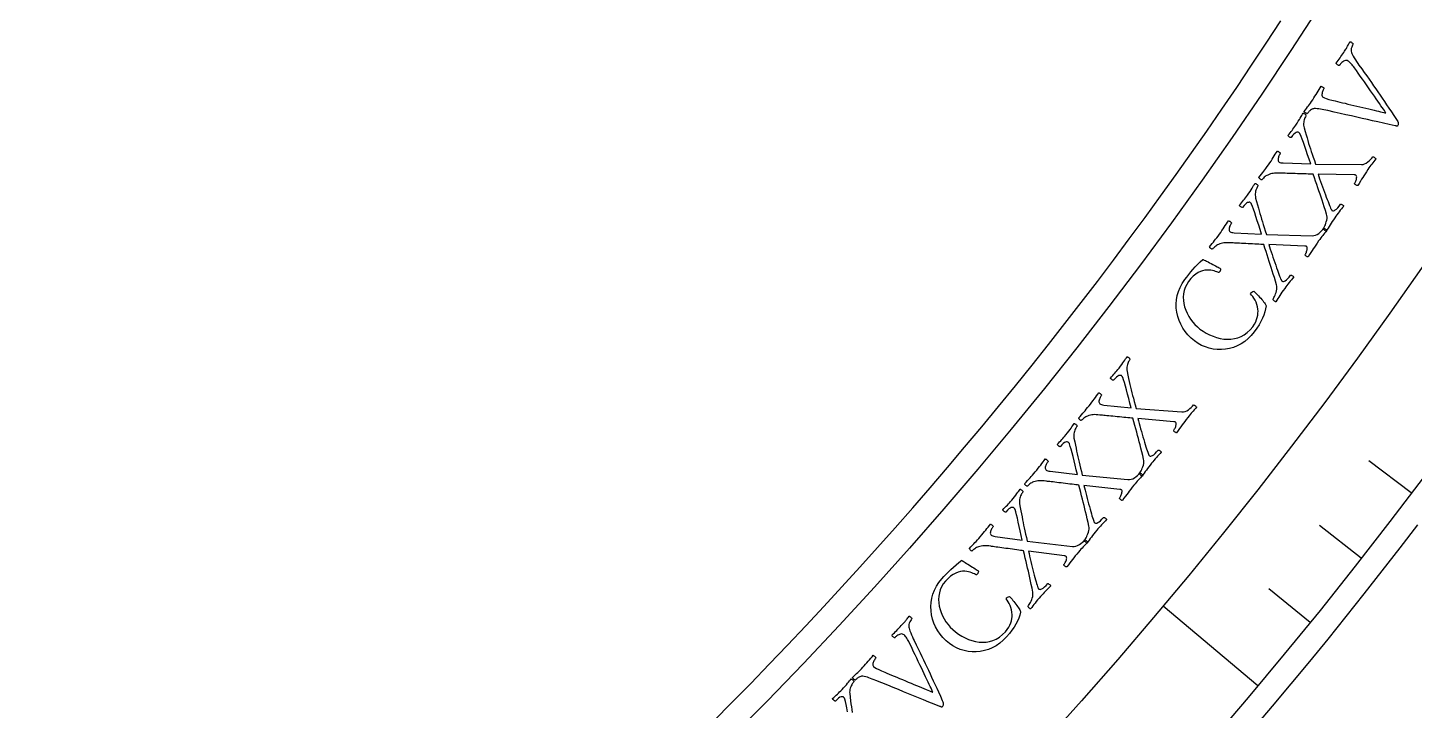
# Model space of a CAD drawing. Header units: millimetres. Extents: x -76 to 76, y -76 to 98.
# Drawn here: x 38.16 to 60.43, y -49 to -38.03 of the extents above; entities that cross this region are included whole.
import ezdxf

# ---------------------------------------------------------------- set-up
doc = ezdxf.new("R2010")
doc.units = ezdxf.units.MM
for name, color, linetype in [('CUT_INNER', 6, 'Continuous'), ('CUT_OUTER', 1, 'Continuous'), ('ENGRAVE', 7, 'Continuous'), ('ENGRAVE_FINE', 8, 'Continuous'), ('TEXT', 5, 'Continuous')]:
    doc.layers.add(name, color=color, linetype=linetype)

msp = doc.modelspace()

# ---------------------------------------------------------------- linework, layer by layer
at = {"layer": 'CUT_INNER'}
msp.add_lwpolyline([(49.1722, -49.1722), (49.473, -48.8696), (49.7719, -48.5651), (50.069, -48.2588), (50.3641, -47.9506), (50.6574, -47.6407), (50.9488, -47.329), (51.2382, -47.0155), (51.5257, -46.7002), (51.8113, -46.3832), (52.0949, -46.0644), (52.3766, -45.7439), (52.6563, -45.4216), (52.934, -45.0977), (53.2097, -44.772), (53.4834, -44.4447), (53.7551, -44.1157), (54.0248, -43.785), (54.2925, -43.4527), (54.5581, -43.1188), (54.8216, -42.7832), (55.0831, -42.446), (55.3425, -42.1072), (55.5998, -41.7669), (55.8551, -41.4249), (56.1082, -41.0814), (56.3592, -40.7364), (56.6081, -40.3898), (56.8548, -40.0417), (57.0995, -39.6921), (57.3419, -39.341), (57.5823, -38.9884), (57.8204, -38.6344), (58.0564, -38.2788), (58.2901, -37.9219)], dxfattribs=at)
at = {"layer": 'CUT_OUTER'}
msp.add_lwpolyline([(60.4836, -46.0188), (60.2001, -46.3891), (59.9143, -46.7576), (59.6263, -47.1243), (59.336, -47.4893), (59.0435, -47.8525), (58.7488, -48.2139), (58.4519, -48.5735), (58.1527, -48.9312), (57.8514, -49.2871)], dxfattribs=at)
at = {"layer": 'ENGRAVE'}
msp.add_lwpolyline([(57.9225, -48.6027), (56.3983, -47.3238)], dxfattribs=at)
for radius in [75.6124, 73.6227, 69.9276]:
    msp.add_circle((0, 0), radius, dxfattribs=at)
at = {"layer": 'ENGRAVE_FINE'}
for points in [[(60.3867, -45.5047), (59.7057, -44.9915)], [(59.5834, -46.5516), (58.9114, -46.0267)], [(58.7619, -47.5844), (58.0992, -47.0478)]]:
    msp.add_lwpolyline(points, dxfattribs=at)
at = {"layer": 'TEXT'}
for points in [[(58.8028, -39.1867), (58.8211, -39.1589), (58.8388, -39.1313), (58.8558, -39.1039), (58.8721, -39.0767), (58.8882, -39.0498), (58.9042, -39.0231), (58.9201, -38.9968), (58.936, -38.9707), (58.9414, -38.9721), (58.948, -38.9752), (58.956, -38.9799), (58.9653, -38.9862), (58.9738, -38.9929), (58.9797, -38.9986), (58.9829, -39.0033), (58.9834, -39.007), (58.9806, -39.0118), (58.9768, -39.0193), (58.9721, -39.0295), (58.9664, -39.0423), (58.9607, -39.0566), (58.9562, -39.0711), (58.9528, -39.0859), (58.9504, -39.101), (58.9504, -39.1153), (58.954, -39.1279), (58.961, -39.1387), (58.9717, -39.1478), (58.9909, -39.1578), (59.0203, -39.1687), (59.0598, -39.1808), (59.1095, -39.1938), (59.1356, -39.2002), (59.1658, -39.2075), (59.2, -39.2157), (59.2381, -39.2248), (59.2794, -39.2346), (59.3226, -39.2449), (59.3679, -39.2558), (59.4152, -39.2672), (59.4636, -39.2789), (59.512, -39.2903), (59.5606, -39.3017), (59.6092, -39.3129), (59.6569, -39.3239), (59.7025, -39.3345), (59.7463, -39.3447), (59.788, -39.3545), (59.8268, -39.3637), (59.862, -39.372), (59.8934, -39.3795), (59.9211, -39.3861), (59.944, -39.3915), (59.9611, -39.3955), (59.9722, -39.3979), (59.9775, -39.399), (59.9733, -39.3922), (59.9654, -39.3802), (59.9538, -39.3628), (59.9385, -39.3402), (59.9202, -39.3133), (59.8994, -39.2831), (59.8762, -39.2496), (59.8506, -39.2127), (59.823, -39.1732), (59.7941, -39.1316), (59.7637, -39.0881), (59.732, -39.0426), (59.6994, -38.9959), (59.6665, -38.949), (59.6334, -38.9017), (59.5999, -38.8541), (59.5668, -38.8071), (59.5347, -38.7616), (59.5035, -38.7175), (59.4732, -38.6748), (59.4617, -38.6588), (59.4495, -38.643), (59.4365, -38.6274), (59.4228, -38.6119), (59.4091, -38.5975), (59.3959, -38.585), (59.3834, -38.5745), (59.3715, -38.566), (59.3572, -38.5588), (59.3427, -38.5558), (59.3281, -38.5568), (59.3133, -38.562), (59.2988, -38.5698), (59.2852, -38.5788), (59.2724, -38.589), (59.2605, -38.6003), (59.2499, -38.6113), (59.2414, -38.6207), (59.235, -38.6285), (59.2305, -38.6346), (59.2257, -38.6358), (59.2193, -38.6348), (59.2114, -38.6315), (59.2019, -38.6259), (59.1928, -38.6194), (59.1859, -38.613), (59.1813, -38.6069), (59.1789, -38.6009), (59.1951, -38.5782), (59.2109, -38.5561), (59.2265, -38.5348), (59.2417, -38.5142), (59.2568, -38.4935), (59.272, -38.472), (59.2872, -38.4496), (59.3026, -38.4262), (59.3149, -38.407), (59.3259, -38.3898), (59.3353, -38.3746), (59.3433, -38.3614), (59.3504, -38.3493), (59.3574, -38.3371), (59.3641, -38.3251), (59.3707, -38.313), (59.3776, -38.3003), (59.3854, -38.2863), (59.394, -38.271), (59.4035, -38.2543), (59.4089, -38.2558), (59.4156, -38.259), (59.4238, -38.2641), (59.4332, -38.271), (59.442, -38.278), (59.4479, -38.2835), (59.451, -38.2876), (59.4513, -38.2901), (59.4473, -38.2974), (59.4423, -38.3089), (59.4362, -38.3246), (59.4289, -38.3443), (59.4229, -38.366), (59.4203, -38.3871), (59.4211, -38.4079), (59.4253, -38.4282), (59.431, -38.444), (59.4405, -38.464), (59.4538, -38.4881), (59.4708, -38.5165), (59.4897, -38.5463), (59.5085, -38.575), (59.5273, -38.6026), (59.5459, -38.6291), (59.5893, -38.6905), (59.6308, -38.7492), (59.6704, -38.8055), (59.7083, -38.8592), (59.7448, -38.9112), (59.7805, -38.9624), (59.8155, -39.0129), (59.8497, -39.0625), (59.8839, -39.1123), (59.9187, -39.163), (59.9541, -39.2147), (59.9902, -39.2673), (60.0274, -39.3219), (60.0665, -39.3796), (60.1073, -39.4405), (60.1498, -39.5045), (60.1605, -39.522), (60.1684, -39.5381), (60.1734, -39.5528), (60.1755, -39.5661), (60.1753, -39.5782), (60.1735, -39.5894), (60.17, -39.5997), (60.165, -39.609), (60.1626, -39.6111), (60.1589, -39.6121), (60.1539, -39.6118), (60.1476, -39.6104), (60.141, -39.6086), (60.1352, -39.6074), (60.1302, -39.6066), (60.126, -39.6064), (60.031, -39.5853), (59.9393, -39.5648), (59.8508, -39.5448), (59.7655, -39.5255), (59.6815, -39.5064), (59.5969, -39.4871), (59.5116, -39.4676), (59.4256, -39.4479), (59.3369, -39.4277), (59.2437, -39.4067), (59.1459, -39.3849), (59.0434, -39.3623), (59.0121, -39.3552), (58.9821, -39.3489), (58.9535, -39.3433), (58.9264, -39.3386), (58.9002, -39.3347), (58.8745, -39.332), (58.8494, -39.3305), (58.8247, -39.33), (58.8145, -39.3308), (58.8037, -39.3337), (58.7925, -39.3388), (58.7807, -39.3461), (58.7691, -39.3546), (58.7582, -39.3635), (58.748, -39.3727), (58.7386, -39.3822), (58.7302, -39.3914), (58.7232, -39.3994), (58.7176, -39.4063), (58.7134, -39.4121), (58.7114, -39.4119), (58.7066, -39.4094), (58.6989, -39.4048), (58.6885, -39.3979), (58.678, -39.3907), (58.6704, -39.3851), (58.6658, -39.3812), (58.664, -39.3789), (58.684, -39.3512), (58.7024, -39.3261), (58.7192, -39.3035), (58.7344, -39.2835), (58.7495, -39.2634), (58.7659, -39.2406), (58.7837, -39.215), (58.8028, -39.1867)], [(58.0923, -40.2325), (58.1132, -40.202), (58.1328, -40.1726), (58.1512, -40.1442), (58.1683, -40.1169), (58.1849, -40.0902), (58.2013, -40.0639), (58.2177, -40.0378), (58.2341, -40.012), (58.2395, -40.0135), (58.2464, -40.0166), (58.2547, -40.0214), (58.2645, -40.0278), (58.2734, -40.0345), (58.2791, -40.0403), (58.2815, -40.0452), (58.2808, -40.0491), (58.2764, -40.0561), (58.2715, -40.065), (58.2661, -40.0758), (58.2602, -40.0885), (58.2546, -40.1022), (58.2503, -40.116), (58.247, -40.1301), (58.245, -40.1443), (58.2451, -40.1577), (58.2485, -40.1696), (58.255, -40.1799), (58.2648, -40.1885), (58.2761, -40.1944), (58.2907, -40.1987), (58.3086, -40.2015), (58.3299, -40.2028), (58.7696, -40.2158), (58.7445, -40.143), (58.7203, -40.0722), (58.697, -40.0034), (58.6746, -39.9365), (58.6535, -39.8747), (58.6341, -39.8211), (58.6165, -39.7758), (58.6007, -39.7388), (58.5979, -39.7335), (58.5947, -39.7287), (58.5912, -39.7245), (58.5873, -39.7208), (58.5836, -39.7177), (58.5807, -39.7154), (58.5786, -39.7137), (58.5773, -39.7127), (58.57, -39.7097), (58.5606, -39.709), (58.5489, -39.7106), (58.535, -39.7145), (58.5189, -39.7234), (58.5005, -39.7399), (58.4797, -39.764), (58.4567, -39.7958), (58.4531, -39.7967), (58.4475, -39.7955), (58.44, -39.7923), (58.4306, -39.7869), (58.4211, -39.7806), (58.4134, -39.7748), (58.4075, -39.7695), (58.4034, -39.7645), (58.4217, -39.7413), (58.4389, -39.7193), (58.4551, -39.6987), (58.4702, -39.6794), (58.4849, -39.6602), (58.5, -39.6398), (58.5154, -39.6181), (58.5311, -39.5953), (58.5523, -39.5634), (58.5713, -39.5339), (58.5881, -39.5066), (58.6026, -39.4817), (58.6155, -39.4589), (58.6274, -39.4383), (58.6381, -39.4197), (58.6477, -39.4033), (58.6529, -39.4045), (58.6593, -39.407), (58.6667, -39.4107), (58.6753, -39.4156), (58.6835, -39.4213), (58.6897, -39.4274), (58.6941, -39.4341), (58.6965, -39.4412), (58.6936, -39.4461), (58.6895, -39.4539), (58.6844, -39.4646), (58.6781, -39.4781), (58.6716, -39.4938), (58.6661, -39.5111), (58.6614, -39.53), (58.6576, -39.5503), (58.6554, -39.5717), (58.6556, -39.5937), (58.6582, -39.6161), (58.6632, -39.639), (58.6804, -39.696), (58.6963, -39.7493), (58.711, -39.7987), (58.7244, -39.8443), (58.7374, -39.8878), (58.7507, -39.9312), (58.7646, -39.9745), (58.7788, -40.0176), (58.794, -40.0626), (58.8106, -40.1115), (58.8288, -40.1643), (58.8484, -40.2211), (59.5839, -40.2277), (59.6106, -40.2252), (59.6368, -40.2177), (59.6627, -40.205), (59.6881, -40.1872), (59.712, -40.1668), (59.7331, -40.1461), (59.7515, -40.1251), (59.7671, -40.104), (59.7729, -40.1046), (59.7798, -40.107), (59.7877, -40.1113), (59.7966, -40.1173), (59.805, -40.1236), (59.8113, -40.1288), (59.8155, -40.1327), (59.8177, -40.1354), (59.7993, -40.1591), (59.7822, -40.181), (59.7664, -40.2013), (59.7519, -40.2199), (59.7376, -40.2387), (59.7222, -40.2598), (59.7058, -40.283), (59.6884, -40.3085), (59.6648, -40.3438), (59.6431, -40.3769), (59.6233, -40.4079), (59.6054, -40.4368), (59.5876, -40.4659), (59.5684, -40.4973), (59.5478, -40.5312), (59.5256, -40.5674), (59.5191, -40.5675), (59.5114, -40.5655), (59.5026, -40.5614), (59.4927, -40.5553), (59.4837, -40.5486), (59.4781, -40.5428), (59.4756, -40.5379), (59.4764, -40.5339), (59.4802, -40.5275), (59.4846, -40.5191), (59.4893, -40.5085), (59.4946, -40.4959), (59.4995, -40.4821), (59.5035, -40.4681), (59.5065, -40.4539), (59.5085, -40.4395), (59.5088, -40.4262), (59.5068, -40.4151), (59.5024, -40.4063), (59.4956, -40.3998), (59.4936, -40.3986), (59.491, -40.3976), (59.4879, -40.3967), (59.4842, -40.3959), (59.4803, -40.3953), (59.4767, -40.395), (59.4734, -40.3951), (59.4703, -40.3955), (58.8879, -40.3815), (58.9006, -40.4191), (58.9142, -40.4583), (58.9286, -40.4994), (58.9439, -40.5422), (58.9596, -40.5856), (58.9752, -40.6285), (58.9906, -40.6708), (59.0059, -40.7126), (59.0208, -40.7528), (59.035, -40.7902), (59.0484, -40.8249), (59.0612, -40.8569), (59.0727, -40.8851), (59.0824, -40.9085), (59.0902, -40.9271), (59.0962, -40.9408), (59.0975, -40.9432), (59.0991, -40.946), (59.1009, -40.9494), (59.103, -40.9533), (59.1056, -40.9574), (59.1086, -40.9611), (59.1122, -40.9646), (59.1163, -40.9677), (59.1253, -40.9712), (59.1366, -40.9707), (59.1501, -40.9663), (59.1658, -40.9579), (59.1837, -40.9443), (59.2036, -40.9243), (59.2255, -40.8979), (59.2494, -40.865), (59.2553, -40.8656), (59.2623, -40.8678), (59.2705, -40.8716), (59.2798, -40.877), (59.2886, -40.8828), (59.295, -40.8878), (59.2991, -40.8919), (59.3008, -40.8953), (59.2826, -40.918), (59.2644, -40.941), (59.2462, -40.9642), (59.2278, -40.9878), (59.2097, -41.0115), (59.1921, -41.0352), (59.1749, -41.0589), (59.1582, -41.0826), (59.1361, -41.1148), (59.1159, -41.1449), (59.0977, -41.1728), (59.0815, -41.1984), (59.0662, -41.2233), (59.0507, -41.2486), (59.035, -41.2745), (59.0191, -41.3008), (59.0132, -41.2987), (59.0066, -41.295), (58.9994, -41.2897), (58.9915, -41.2828), (58.9841, -41.2758), (58.9786, -41.2702), (58.9748, -41.266), (58.9728, -41.2632), (58.9761, -41.2576), (58.9812, -41.2479), (58.988, -41.234), (58.9966, -41.216), (59.0057, -41.1952), (59.0139, -41.1728), (59.0212, -41.1488), (59.0277, -41.1232), (59.0322, -41.0974), (59.0333, -41.0728), (59.0313, -41.0494), (59.026, -41.0271), (59.0069, -40.967), (58.9885, -40.9096), (58.9708, -40.855), (58.9536, -40.8032), (58.9367, -40.7528), (58.9196, -40.7025), (58.9023, -40.6522), (58.8847, -40.6019), (58.8667, -40.5506), (58.8481, -40.4972), (58.8289, -40.4416), (58.809, -40.3839), (58.7852, -40.3827), (58.7586, -40.3817), (58.7292, -40.3808), (58.6969, -40.38), (58.6629, -40.3792), (58.6281, -40.3782), (58.5927, -40.377), (58.5566, -40.3757), (58.5207, -40.3743), (58.4861, -40.3732), (58.4525, -40.3721), (58.4202, -40.3712), (58.3899, -40.3705), (58.3625, -40.3697), (58.3379, -40.369), (58.3162, -40.3684), (58.2985, -40.3679), (58.2858, -40.3675), (58.2782, -40.3673), (58.2757, -40.3672), (58.2447, -40.366), (58.2163, -40.3661), (58.1906, -40.3675), (58.1675, -40.3703), (58.1456, -40.3745), (58.1236, -40.3804), (58.1014, -40.3879), (58.079, -40.397), (58.0645, -40.4041), (58.0504, -40.4126), (58.0368, -40.4225), (58.0236, -40.4339), (58.0116, -40.4454), (58.0015, -40.4558), (57.9932, -40.4652), (57.9869, -40.4735), (57.9835, -40.4756), (57.9781, -40.475), (57.9706, -40.4717), (57.9612, -40.4658), (57.9519, -40.4587), (57.9449, -40.4519), (57.9403, -40.4455), (57.9381, -40.4394), (57.9598, -40.4103), (57.9801, -40.3834), (57.9988, -40.3589), (58.0161, -40.3367), (58.0333, -40.3144), (58.0518, -40.2896), (58.0714, -40.2623), (58.0923, -40.2325)], [(57.3031, -41.3488), (57.3246, -41.3187), (57.3447, -41.2897), (57.3637, -41.2617), (57.3814, -41.2347), (57.3984, -41.2083), (57.4154, -41.1823), (57.4323, -41.1565), (57.4492, -41.1311), (57.4545, -41.1327), (57.4614, -41.1359), (57.4696, -41.1409), (57.4792, -41.1474), (57.488, -41.1544), (57.4936, -41.1603), (57.4959, -41.1652), (57.4951, -41.1691), (57.4906, -41.176), (57.4855, -41.1848), (57.4799, -41.1955), (57.4738, -41.208), (57.4679, -41.2216), (57.4633, -41.2354), (57.4598, -41.2494), (57.4575, -41.2635), (57.4574, -41.277), (57.4605, -41.2889), (57.4668, -41.2993), (57.4764, -41.3082), (57.4876, -41.3143), (57.5021, -41.3189), (57.52, -41.322), (57.5412, -41.3237), (57.9806, -41.3452), (57.9569, -41.272), (57.9341, -41.2007), (57.9121, -41.1314), (57.891, -41.0641), (57.8711, -41.0019), (57.8528, -40.948), (57.8361, -40.9024), (57.821, -40.865), (57.8183, -40.8596), (57.8152, -40.8548), (57.8117, -40.8505), (57.8079, -40.8467), (57.8042, -40.8436), (57.8014, -40.8412), (57.7993, -40.8395), (57.7981, -40.8385), (57.7909, -40.8354), (57.7814, -40.8345), (57.7697, -40.8358), (57.7558, -40.8395), (57.7395, -40.848), (57.7207, -40.8642), (57.6995, -40.8879), (57.6759, -40.9192), (57.6722, -40.92), (57.6667, -40.9188), (57.6593, -40.9154), (57.6499, -40.9098), (57.6406, -40.9034), (57.633, -40.8974), (57.6272, -40.8919), (57.6232, -40.8869), (57.6419, -40.864), (57.6596, -40.8424), (57.6762, -40.8221), (57.6917, -40.8031), (57.7067, -40.7842), (57.7222, -40.764), (57.738, -40.7427), (57.7541, -40.7202), (57.776, -40.6887), (57.7955, -40.6596), (57.8128, -40.6326), (57.8279, -40.608), (57.8412, -40.5855), (57.8534, -40.5651), (57.8645, -40.5467), (57.8744, -40.5305), (57.8796, -40.5318), (57.8859, -40.5344), (57.8933, -40.5382), (57.9018, -40.5433), (57.9098, -40.5492), (57.916, -40.5554), (57.9202, -40.5622), (57.9225, -40.5693), (57.9195, -40.5742), (57.9153, -40.5819), (57.9099, -40.5924), (57.9034, -40.6059), (57.8966, -40.6215), (57.8907, -40.6387), (57.8857, -40.6574), (57.8815, -40.6777), (57.8789, -40.6991), (57.8787, -40.721), (57.8808, -40.7434), (57.8854, -40.7664), (57.9015, -40.8238), (57.9164, -40.8774), (57.9301, -40.927), (57.9426, -40.9729), (57.9547, -41.0167), (57.9673, -41.0603), (57.9802, -41.1038), (57.9936, -41.1472), (58.0079, -41.1925), (58.0236, -41.2417), (58.0408, -41.2948), (58.0593, -41.352), (58.7946, -41.3728), (58.8213, -41.3709), (58.8476, -41.3639), (58.8737, -41.3517), (58.8995, -41.3344), (58.9237, -41.3144), (58.9453, -41.2941), (58.9641, -41.2735), (58.9801, -41.2527), (58.9859, -41.2534), (58.9927, -41.256), (59.0005, -41.2604), (59.0093, -41.2666), (59.0175, -41.2731), (59.0238, -41.2783), (59.028, -41.2823), (59.0301, -41.285), (59.0113, -41.3084), (58.9937, -41.33), (58.9776, -41.35), (58.9627, -41.3683), (58.948, -41.3869), (58.9322, -41.4076), (58.9153, -41.4305), (58.8974, -41.4557), (58.8732, -41.4904), (58.8508, -41.5232), (58.8304, -41.5538), (58.8119, -41.5824), (58.7937, -41.6111), (58.7739, -41.6421), (58.7525, -41.6756), (58.7296, -41.7113), (58.7231, -41.7113), (58.7155, -41.7092), (58.7068, -41.705), (58.697, -41.6986), (58.6882, -41.6917), (58.6826, -41.6858), (58.6803, -41.6809), (58.6811, -41.6769), (58.6851, -41.6706), (58.6896, -41.6623), (58.6945, -41.6518), (58.7, -41.6392), (58.7053, -41.6255), (58.7095, -41.6116), (58.7128, -41.5975), (58.715, -41.5831), (58.7156, -41.5698), (58.7138, -41.5587), (58.7096, -41.5498), (58.7029, -41.5432), (58.7009, -41.542), (58.6984, -41.5409), (58.6952, -41.5399), (58.6916, -41.5391), (58.6877, -41.5384), (58.6841, -41.538), (58.6808, -41.5381), (58.6777, -41.5384), (58.0957, -41.5132), (58.1077, -41.551), (58.1205, -41.5905), (58.1341, -41.6318), (58.1486, -41.6749), (58.1634, -41.7186), (58.1781, -41.7618), (58.1928, -41.8044), (58.2073, -41.8465), (58.2214, -41.8869), (58.2348, -41.9247), (58.2476, -41.9596), (58.2598, -41.9918), (58.2707, -42.0203), (58.2799, -42.0438), (58.2874, -42.0625), (58.2931, -42.0764), (58.2944, -42.0788), (58.2959, -42.0817), (58.2977, -42.0851), (58.2997, -42.089), (58.3022, -42.0931), (58.3052, -42.0969), (58.3087, -42.1004), (58.3127, -42.1037), (58.3217, -42.1073), (58.3329, -42.1071), (58.3465, -42.1029), (58.3624, -42.0948), (58.3806, -42.0815), (58.4008, -42.0619), (58.4232, -42.036), (58.4477, -42.0036), (58.4536, -42.0043), (58.4606, -42.0066), (58.4687, -42.0105), (58.478, -42.0161), (58.4866, -42.0221), (58.4929, -42.0272), (58.4969, -42.0314), (58.4985, -42.0348), (58.4799, -42.0572), (58.4613, -42.0798), (58.4426, -42.1027), (58.4238, -42.1259), (58.4053, -42.1493), (58.3872, -42.1726), (58.3696, -42.196), (58.3524, -42.2193), (58.3296, -42.2512), (58.3089, -42.2808), (58.2901, -42.3083), (58.2735, -42.3337), (58.2577, -42.3582), (58.2417, -42.3832), (58.2255, -42.4088), (58.209, -42.4348), (58.2032, -42.4326), (58.1967, -42.4288), (58.1896, -42.4233), (58.1818, -42.4163), (58.1746, -42.4091), (58.1691, -42.4034), (58.1654, -42.3992), (58.1635, -42.3963), (58.1669, -42.3908), (58.1722, -42.3812), (58.1793, -42.3675), (58.1883, -42.3496), (58.1977, -42.329), (58.2064, -42.3067), (58.2142, -42.2828), (58.2211, -42.2574), (58.2261, -42.2317), (58.2277, -42.2071), (58.2261, -42.1837), (58.2213, -42.1613), (58.2034, -42.1008), (58.1861, -42.0431), (58.1694, -41.9882), (58.1532, -41.9361), (58.1373, -41.8853), (58.1212, -41.8347), (58.1048, -41.784), (58.0882, -41.7335), (58.0712, -41.6819), (58.0537, -41.6281), (58.0355, -41.5721), (58.0167, -41.514), (57.993, -41.5124), (57.9664, -41.5108), (57.937, -41.5093), (57.9047, -41.5079), (57.8707, -41.5065), (57.836, -41.5048), (57.8006, -41.503), (57.7646, -41.5009), (57.7287, -41.4989), (57.6941, -41.497), (57.6606, -41.4953), (57.6283, -41.4938), (57.598, -41.4925), (57.5706, -41.4912), (57.546, -41.4901), (57.5243, -41.489), (57.5066, -41.4882), (57.494, -41.4875), (57.4864, -41.4872), (57.4838, -41.487), (57.4529, -41.4852), (57.4245, -41.4847), (57.3988, -41.4857), (57.3756, -41.488), (57.3537, -41.4918), (57.3316, -41.4972), (57.3092, -41.5043), (57.2867, -41.513), (57.272, -41.5198), (57.2577, -41.528), (57.2439, -41.5377), (57.2305, -41.5488), (57.2183, -41.5601), (57.208, -41.5703), (57.1996, -41.5795), (57.1931, -41.5877), (57.1896, -41.5897), (57.1842, -41.589), (57.1768, -41.5856), (57.1675, -41.5795), (57.1584, -41.5722), (57.1515, -41.5653), (57.1471, -41.5588), (57.1449, -41.5527), (57.1672, -41.524), (57.188, -41.4975), (57.2072, -41.4733), (57.225, -41.4515), (57.2426, -41.4295), (57.2615, -41.4051), (57.2816, -41.3782), (57.3031, -41.3488)], [(56.7468, -42.077), (56.7775, -42.0364), (56.8097, -41.9955), (56.8435, -41.9542), (56.8788, -41.9126), (56.9159, -41.8713), (56.9548, -41.8309), (56.9957, -41.7914), (57.0384, -41.7528), (57.0409, -41.754), (57.0483, -41.7577), (57.0607, -41.7639), (57.0779, -41.7726), (57.0985, -41.783), (57.1206, -41.7944), (57.1443, -41.8067), (57.1696, -41.8201), (57.1951, -41.8336), (57.2194, -41.8465), (57.2426, -41.8586), (57.2647, -41.8701), (57.2839, -41.8802), (57.2986, -41.8881), (57.3088, -41.8938), (57.3145, -41.8974), (57.3179, -41.8999), (57.3201, -41.9041), (57.3211, -41.91), (57.3208, -41.9176), (57.3193, -41.9259), (57.3169, -41.9337), (57.3134, -41.9412), (57.309, -41.9482), (57.3044, -41.9537), (57.2996, -41.9583), (57.2944, -41.962), (57.2889, -41.9648), (57.2765, -41.9592), (57.2607, -41.953), (57.2414, -41.946), (57.2188, -41.9382), (57.1932, -41.9313), (57.1654, -41.9265), (57.1353, -41.924), (57.1029, -41.9237), (57.0688, -41.9269), (57.0336, -41.935), (56.9972, -41.948), (56.9598, -41.9658), (56.9218, -41.9899), (56.8838, -42.0218), (56.8457, -42.0616), (56.8076, -42.1091), (56.7773, -42.1555), (56.7537, -42.2036), (56.7368, -42.2535), (56.7267, -42.3052), (56.7227, -42.3579), (56.7243, -42.4106), (56.7314, -42.4634), (56.744, -42.5163), (56.7616, -42.5684), (56.7834, -42.6189), (56.8094, -42.6676), (56.8398, -42.7146), (56.8736, -42.759), (56.9101, -42.8001), (56.9493, -42.8378), (56.9913, -42.8721), (57.0407, -42.9067), (57.0922, -42.9377), (57.1457, -42.9651), (57.2013, -42.9889), (57.2581, -43.0083), (57.3152, -43.0226), (57.3726, -43.0318), (57.4304, -43.0359), (57.4877, -43.0343), (57.5438, -43.0263), (57.5986, -43.012), (57.6521, -42.9914), (57.7035, -42.9637), (57.7518, -42.9282), (57.7971, -42.885), (57.8393, -42.8339), (57.8653, -42.7957), (57.8862, -42.758), (57.9019, -42.7211), (57.9124, -42.6849), (57.919, -42.6497), (57.9229, -42.616), (57.924, -42.5838), (57.9223, -42.5531), (57.9165, -42.513), (57.9067, -42.4755), (57.8932, -42.4405), (57.8759, -42.408), (57.8568, -42.3782), (57.8383, -42.3514), (57.8201, -42.3276), (57.8025, -42.3068), (57.8125, -42.2922), (57.8246, -42.2801), (57.8388, -42.2706), (57.8551, -42.2636), (57.8623, -42.2695), (57.872, -42.2783), (57.8842, -42.29), (57.8988, -42.3047), (57.9148, -42.3213), (57.9314, -42.3388), (57.9485, -42.3572), (57.9662, -42.3764), (57.9834, -42.3958), (57.9992, -42.4145), (58.0138, -42.4325), (58.0269, -42.4499), (58.038, -42.4658), (58.0463, -42.4793), (58.0517, -42.4903), (58.0542, -42.499), (58.0458, -42.5476), (58.0333, -42.5968), (58.0166, -42.6467), (57.9958, -42.6972), (57.9703, -42.749), (57.9398, -42.8026), (57.9042, -42.8582), (57.8634, -42.9156), (57.8158, -42.9741), (57.7646, -43.0259), (57.7098, -43.071), (57.6515, -43.1095), (57.5907, -43.1413), (57.5285, -43.1664), (57.4649, -43.185), (57.3999, -43.1969), (57.3345, -43.2023), (57.2695, -43.2013), (57.205, -43.1939), (57.141, -43.1802), (57.0782, -43.1602), (57.0177, -43.1339), (56.9594, -43.1015), (56.9032, -43.0629), (56.8476, -43.0167), (56.7977, -42.9668), (56.7534, -42.9131), (56.7149, -42.8556), (56.6821, -42.7952), (56.6553, -42.733), (56.6343, -42.6689), (56.6193, -42.6028), (56.6106, -42.5357), (56.6089, -42.4685), (56.614, -42.4011), (56.626, -42.3335), (56.6451, -42.2667), (56.6716, -42.2017), (56.7055, -42.1385), (56.7468, -42.077)], [(55.2089, -44.1061), (55.2318, -44.0771), (55.2534, -44.0491), (55.2737, -44.022), (55.2927, -43.9959), (55.311, -43.9705), (55.3292, -43.9453), (55.3473, -43.9204), (55.3654, -43.8958), (55.3707, -43.8976), (55.3774, -43.9012), (55.3854, -43.9066), (55.3947, -43.9136), (55.4031, -43.921), (55.4084, -43.9271), (55.4105, -43.9322), (55.4095, -43.936), (55.4046, -43.9427), (55.3991, -43.9512), (55.393, -43.9616), (55.3862, -43.9739), (55.3798, -43.9871), (55.3744, -44.0007), (55.3703, -44.0144), (55.3673, -44.0285), (55.3665, -44.0419), (55.369, -44.054), (55.3749, -44.0647), (55.384, -44.074), (55.3949, -44.0806), (55.4091, -44.0859), (55.4268, -44.0899), (55.448, -44.0926), (55.8857, -44.1357), (55.8657, -44.0614), (55.8464, -43.9891), (55.8279, -43.9188), (55.81, -43.8505), (55.7932, -43.7874), (55.7775, -43.7327), (55.7631, -43.6863), (55.7499, -43.6482), (55.7474, -43.6427), (55.7446, -43.6378), (55.7413, -43.6333), (55.7377, -43.6294), (55.7342, -43.626), (55.7315, -43.6235), (55.7295, -43.6217), (55.7283, -43.6207), (55.7212, -43.6172), (55.7118, -43.6158), (55.7001, -43.6166), (55.686, -43.6195), (55.6693, -43.6273), (55.6497, -43.6425), (55.6274, -43.6651), (55.6023, -43.6952), (55.5986, -43.6959), (55.5931, -43.6944), (55.5859, -43.6906), (55.5768, -43.6846), (55.5678, -43.6777), (55.5605, -43.6714), (55.555, -43.6657), (55.5512, -43.6604), (55.5711, -43.6385), (55.5898, -43.6178), (55.6073, -43.5983), (55.6237, -43.5801), (55.6397, -43.5619), (55.6561, -43.5426), (55.6729, -43.522), (55.6902, -43.5003), (55.7135, -43.47), (55.7345, -43.4418), (55.7531, -43.4158), (55.7693, -43.3919), (55.7838, -43.3701), (55.7969, -43.3503), (55.8089, -43.3325), (55.8196, -43.3168), (55.8248, -43.3184), (55.8309, -43.3212), (55.8381, -43.3254), (55.8463, -43.3309), (55.8541, -43.3371), (55.8599, -43.3437), (55.8638, -43.3506), (55.8657, -43.3579), (55.8625, -43.3626), (55.8579, -43.3701), (55.852, -43.3804), (55.8448, -43.3934), (55.8373, -43.4087), (55.8306, -43.4256), (55.8247, -43.4441), (55.8195, -43.4641), (55.8158, -43.4853), (55.8145, -43.5072), (55.8156, -43.5297), (55.819, -43.5529), (55.8323, -43.611), (55.8445, -43.6652), (55.8558, -43.7155), (55.866, -43.7619), (55.876, -43.8063), (55.8864, -43.8505), (55.8972, -43.8946), (55.9085, -43.9386), (55.9205, -43.9845), (55.9338, -44.0344), (55.9483, -44.0883), (55.964, -44.1463), (56.6974, -44.2031), (56.7241, -44.2025), (56.7508, -44.1968), (56.7775, -44.1859), (56.8041, -44.1699), (56.8293, -44.1511), (56.8518, -44.1319), (56.8715, -44.1123), (56.8886, -44.0922), (56.8944, -44.0933), (56.901, -44.0961), (56.9086, -44.1009), (56.9171, -44.1075), (56.925, -44.1145), (56.9309, -44.12), (56.9349, -44.1242), (56.9369, -44.127), (56.917, -44.1494), (56.8984, -44.1702), (56.8813, -44.1893), (56.8655, -44.2069), (56.8499, -44.2247), (56.8331, -44.2446), (56.8152, -44.2667), (56.7961, -44.2909), (56.7701, -44.3245), (56.7462, -44.356), (56.7243, -44.3856), (56.7045, -44.4133), (56.6848, -44.4411), (56.6635, -44.4711), (56.6406, -44.5035), (56.616, -44.5381), (56.6095, -44.5377), (56.602, -44.5352), (56.5935, -44.5306), (56.5839, -44.5238), (56.5755, -44.5165), (56.5702, -44.5103), (56.5681, -44.5052), (56.5692, -44.5013), (56.5735, -44.4952), (56.5783, -44.4871), (56.5838, -44.4769), (56.5899, -44.4646), (56.5958, -44.4512), (56.6007, -44.4375), (56.6047, -44.4235), (56.6077, -44.4093), (56.6089, -44.396), (56.6076, -44.3848), (56.6038, -44.3758), (56.5975, -44.3688), (56.5956, -44.3675), (56.5931, -44.3663), (56.59, -44.3652), (56.5864, -44.3641), (56.5826, -44.3633), (56.579, -44.3628), (56.5757, -44.3626), (56.5726, -44.3628), (55.9925, -44.3091), (56.0026, -44.3474), (56.0134, -44.3875), (56.025, -44.4295), (56.0374, -44.4732), (56.0501, -44.5176), (56.0627, -44.5614), (56.0752, -44.6047), (56.0876, -44.6475), (56.0997, -44.6886), (56.1113, -44.7269), (56.1223, -44.7624), (56.1329, -44.7952), (56.1424, -44.8242), (56.1505, -44.8481), (56.157, -44.8672), (56.1621, -44.8813), (56.1632, -44.8837), (56.1646, -44.8867), (56.1662, -44.8902), (56.1681, -44.8943), (56.1703, -44.8985), (56.1731, -44.9024), (56.1765, -44.9061), (56.1803, -44.9095), (56.1891, -44.9136), (56.2003, -44.9139), (56.2141, -44.9104), (56.2304, -44.9031), (56.2492, -44.8907), (56.2704, -44.8721), (56.294, -44.8473), (56.3201, -44.8162), (56.3259, -44.8171), (56.3328, -44.8198), (56.3407, -44.8241), (56.3497, -44.8302), (56.358, -44.8365), (56.3641, -44.8419), (56.3678, -44.8464), (56.3693, -44.8499), (56.3496, -44.8713), (56.3299, -44.893), (56.3101, -44.9149), (56.2902, -44.9372), (56.2705, -44.9596), (56.2513, -44.982), (56.2326, -45.0045), (56.2143, -45.027), (56.19, -45.0576), (56.1678, -45.0863), (56.1477, -45.1128), (56.1298, -45.1373), (56.1129, -45.161), (56.0957, -45.1853), (56.0782, -45.21), (56.0605, -45.2352), (56.0548, -45.2327), (56.0485, -45.2286), (56.0416, -45.2228), (56.0342, -45.2153), (56.0274, -45.2078), (56.0222, -45.2019), (56.0187, -45.1974), (56.0169, -45.1945), (56.0206, -45.1892), (56.0264, -45.1798), (56.0341, -45.1665), (56.044, -45.1491), (56.0544, -45.1289), (56.0641, -45.1071), (56.0731, -45.0836), (56.0813, -45.0586), (56.0875, -45.0332), (56.0904, -45.0087), (56.0899, -44.9852), (56.0861, -44.9626), (56.0712, -44.9013), (56.0568, -44.8428), (56.0428, -44.7871), (56.0292, -44.7343), (56.0158, -44.6828), (56.0022, -44.6314), (55.9883, -44.5801), (55.9742, -44.5288), (55.9598, -44.4764), (55.9449, -44.4218), (55.9295, -44.365), (55.9136, -44.306), (55.8899, -44.3033), (55.8635, -44.3004), (55.8342, -44.2975), (55.802, -44.2945), (55.7681, -44.2914), (55.7335, -44.288), (55.6983, -44.2845), (55.6623, -44.2807), (55.6267, -44.2769), (55.5921, -44.2733), (55.5588, -44.27), (55.5266, -44.2669), (55.4964, -44.264), (55.4691, -44.2614), (55.4446, -44.2591), (55.423, -44.257), (55.4053, -44.2552), (55.3927, -44.254), (55.3852, -44.2533), (55.3826, -44.253), (55.3518, -44.2497), (55.3235, -44.2478), (55.2978, -44.2475), (55.2745, -44.2487), (55.2524, -44.2514), (55.23, -44.2557), (55.2074, -44.2617), (55.1844, -44.2693), (55.1694, -44.2754), (55.1548, -44.2829), (55.1405, -44.2918), (55.1266, -44.3023), (55.1138, -44.313), (55.103, -44.3227), (55.0942, -44.3315), (55.0873, -44.3393), (55.0837, -44.3412), (55.0784, -44.3402), (55.0712, -44.3365), (55.0621, -44.3299), (55.0534, -44.3221), (55.0469, -44.3149), (55.0428, -44.3082), (55.0409, -44.302), (55.0646, -44.2744), (55.0866, -44.249), (55.107, -44.2258), (55.1258, -44.2048), (55.1445, -44.1837), (55.1646, -44.1603), (55.186, -44.1344), (55.2089, -44.1061)], [(54.3453, -45.1659), (54.3688, -45.1374), (54.3909, -45.1097), (54.4117, -45.0831), (54.4312, -45.0574), (54.45, -45.0323), (54.4687, -45.0074), (54.4873, -44.9829), (54.5059, -44.9586), (54.5112, -44.9606), (54.5177, -44.9643), (54.5256, -44.9698), (54.5348, -44.977), (54.5431, -44.9845), (54.5482, -44.9908), (54.5502, -44.9959), (54.5491, -44.9997), (54.5441, -45.0063), (54.5385, -45.0147), (54.5322, -45.025), (54.5252, -45.0371), (54.5184, -45.0502), (54.5129, -45.0637), (54.5084, -45.0774), (54.5052, -45.0913), (54.5041, -45.1048), (54.5064, -45.1169), (54.5121, -45.1277), (54.521, -45.1372), (54.5317, -45.144), (54.5459, -45.1496), (54.5635, -45.154), (54.5846, -45.1571), (55.0214, -45.2086), (55.0029, -45.1339), (54.985, -45.0612), (54.9678, -44.9906), (54.9513, -44.922), (54.9357, -44.8586), (54.9211, -44.8035), (54.9075, -44.7569), (54.895, -44.7186), (54.8927, -44.713), (54.89, -44.708), (54.8868, -44.7035), (54.8832, -44.6995), (54.8798, -44.6961), (54.8771, -44.6935), (54.8752, -44.6916), (54.874, -44.6906), (54.867, -44.6869), (54.8576, -44.6854), (54.8459, -44.686), (54.8317, -44.6886), (54.8149, -44.6961), (54.795, -44.7109), (54.7723, -44.7331), (54.7465, -44.7627), (54.7429, -44.7633), (54.7374, -44.7617), (54.7302, -44.7578), (54.7213, -44.7516), (54.7124, -44.7445), (54.7052, -44.7381), (54.6998, -44.7322), (54.6962, -44.7269), (54.7165, -44.7054), (54.7356, -44.685), (54.7535, -44.6659), (54.7702, -44.648), (54.7866, -44.6301), (54.8034, -44.6111), (54.8206, -44.5909), (54.8382, -44.5695), (54.8621, -44.5396), (54.8836, -44.5119), (54.9028, -44.4862), (54.9195, -44.4626), (54.9343, -44.4411), (54.9479, -44.4216), (54.9602, -44.404), (54.9712, -44.3885), (54.9763, -44.3902), (54.9824, -44.3932), (54.9895, -44.3975), (54.9976, -44.4031), (55.0053, -44.4095), (55.0109, -44.4162), (55.0147, -44.4232), (55.0165, -44.4305), (55.0132, -44.4351), (55.0085, -44.4426), (55.0024, -44.4527), (54.9949, -44.4657), (54.9871, -44.4808), (54.9801, -44.4975), (54.9738, -44.5159), (54.9682, -44.5358), (54.9641, -44.557), (54.9624, -44.5788), (54.963, -44.6014), (54.966, -44.6246), (54.9781, -44.683), (54.9893, -44.7374), (54.9996, -44.7879), (55.009, -44.8345), (55.0181, -44.879), (55.0276, -44.9234), (55.0376, -44.9677), (55.048, -45.0119), (55.0592, -45.058), (55.0715, -45.1082), (55.0849, -45.1624), (55.0995, -45.2207), (55.8316, -45.2917), (55.8584, -45.2916), (55.8852, -45.2864), (55.9121, -45.276), (55.939, -45.2605), (55.9645, -45.2422), (55.9874, -45.2235), (56.0075, -45.2042), (56.025, -45.1845), (56.0307, -45.1856), (56.0373, -45.1887), (56.0448, -45.1936), (56.0531, -45.2004), (56.0609, -45.2074), (56.0668, -45.2131), (56.0707, -45.2174), (56.0726, -45.2202), (56.0522, -45.2422), (56.0333, -45.2626), (56.0158, -45.2814), (55.9997, -45.2987), (55.9837, -45.3162), (55.9666, -45.3358), (55.9482, -45.3575), (55.9286, -45.3814), (55.902, -45.4144), (55.8775, -45.4455), (55.8551, -45.4747), (55.8347, -45.5019), (55.8145, -45.5293), (55.7926, -45.559), (55.769, -45.5909), (55.7438, -45.625), (55.7373, -45.6245), (55.7298, -45.6219), (55.7214, -45.6171), (55.712, -45.6101), (55.7037, -45.6026), (55.6986, -45.5963), (55.6966, -45.5912), (55.6977, -45.5873), (55.7021, -45.5813), (55.7071, -45.5733), (55.7128, -45.5632), (55.7191, -45.551), (55.7253, -45.5377), (55.7305, -45.5241), (55.7347, -45.5103), (55.7379, -45.4961), (55.7394, -45.4828), (55.7384, -45.4716), (55.7348, -45.4625), (55.7286, -45.4554), (55.7267, -45.4541), (55.7242, -45.4529), (55.7211, -45.4517), (55.7175, -45.4505), (55.7137, -45.4496), (55.7102, -45.449), (55.7069, -45.4488), (55.7037, -45.4489), (55.1248, -45.384), (55.1342, -45.4225), (55.1443, -45.4628), (55.155, -45.505), (55.1665, -45.549), (55.1784, -45.5936), (55.1901, -45.6376), (55.2018, -45.6812), (55.2134, -45.7242), (55.2247, -45.7655), (55.2355, -45.804), (55.2459, -45.8398), (55.2558, -45.8728), (55.2648, -45.9019), (55.2724, -45.926), (55.2786, -45.9452), (55.2833, -45.9594), (55.2844, -45.9618), (55.2857, -45.9648), (55.2873, -45.9684), (55.289, -45.9724), (55.2912, -45.9767), (55.2939, -45.9807), (55.2972, -45.9844), (55.301, -45.988), (55.3097, -45.9922), (55.3209, -45.9927), (55.3348, -45.9895), (55.3512, -45.9825), (55.3702, -45.9705), (55.3918, -45.9523), (55.4159, -45.9279), (55.4425, -45.8973), (55.4484, -45.8984), (55.4552, -45.9012), (55.463, -45.9057), (55.4719, -45.9119), (55.4801, -45.9184), (55.486, -45.9239), (55.4897, -45.9285), (55.4911, -45.932), (55.471, -45.953), (55.4509, -45.9743), (55.4306, -45.9959), (55.4103, -46.0177), (55.3902, -46.0397), (55.3706, -46.0618), (55.3514, -46.0839), (55.3327, -46.106), (55.3078, -46.1362), (55.2851, -46.1644), (55.2645, -46.1906), (55.2461, -46.2147), (55.2287, -46.2381), (55.2111, -46.262), (55.1931, -46.2864), (55.175, -46.3112), (55.1693, -46.3086), (55.163, -46.3044), (55.1563, -46.2985), (55.149, -46.2909), (55.1423, -46.2833), (55.1373, -46.2772), (55.1339, -46.2727), (55.1321, -46.2697), (55.1359, -46.2645), (55.1419, -46.2552), (55.1499, -46.242), (55.16, -46.2248), (55.1709, -46.2049), (55.181, -46.1832), (55.1904, -46.16), (55.1991, -46.1351), (55.2058, -46.1098), (55.2092, -46.0854), (55.2092, -46.0618), (55.2058, -46.0392), (55.1921, -45.9776), (55.1788, -45.9189), (55.1659, -45.8629), (55.1534, -45.8098), (55.1409, -45.7581), (55.1283, -45.7065), (55.1154, -45.6549), (55.1023, -45.6033), (55.0889, -45.5506), (55.0751, -45.4958), (55.0608, -45.4387), (55.046, -45.3794), (55.0224, -45.3762), (54.996, -45.3728), (54.9668, -45.3693), (54.9347, -45.3657), (54.9008, -45.3619), (54.8663, -45.3579), (54.8312, -45.3537), (54.7953, -45.3492), (54.7597, -45.3447), (54.7252, -45.3405), (54.692, -45.3365), (54.6598, -45.3328), (54.6297, -45.3294), (54.6024, -45.3262), (54.578, -45.3234), (54.5565, -45.3209), (54.5388, -45.3188), (54.5262, -45.3173), (54.5187, -45.3164), (54.5162, -45.3161), (54.4854, -45.3122), (54.4572, -45.3098), (54.4314, -45.309), (54.4082, -45.3097), (54.386, -45.312), (54.3636, -45.3159), (54.3408, -45.3214), (54.3177, -45.3286), (54.3026, -45.3344), (54.2878, -45.3416), (54.2734, -45.3503), (54.2592, -45.3604), (54.2463, -45.3709), (54.2353, -45.3804), (54.2263, -45.389), (54.2192, -45.3967), (54.2156, -45.3985), (54.2103, -45.3974), (54.2032, -45.3935), (54.1943, -45.3868), (54.1856, -45.3789), (54.1793, -45.3715), (54.1753, -45.3647), (54.1736, -45.3585), (54.1978, -45.3313), (54.2203, -45.3064), (54.2412, -45.2836), (54.2603, -45.263), (54.2794, -45.2423), (54.2999, -45.2192), (54.3219, -45.1937), (54.3453, -45.1659)], [(53.4614, -46.2088), (53.4854, -46.1807), (53.508, -46.1535), (53.5294, -46.1273), (53.5494, -46.1019), (53.5686, -46.0772), (53.5878, -46.0527), (53.6069, -46.0286), (53.6259, -46.0046), (53.6312, -46.0067), (53.6377, -46.0106), (53.6454, -46.0162), (53.6545, -46.0236), (53.6626, -46.0313), (53.6676, -46.0377), (53.6696, -46.0428), (53.6684, -46.0466), (53.6633, -46.0531), (53.6574, -46.0614), (53.6509, -46.0715), (53.6437, -46.0835), (53.6367, -46.0965), (53.6309, -46.1098), (53.6262, -46.1234), (53.6226, -46.1373), (53.6213, -46.1508), (53.6234, -46.1629), (53.6288, -46.1738), (53.6376, -46.1835), (53.6482, -46.1905), (53.6623, -46.1964), (53.6798, -46.2011), (53.7008, -46.2046), (54.1366, -46.2645), (54.1194, -46.1895), (54.103, -46.1165), (54.0871, -46.0455), (54.072, -45.9766), (54.0576, -45.9129), (54.0441, -45.8576), (54.0314, -45.8107), (54.0197, -45.7722), (54.0174, -45.7666), (54.0148, -45.7615), (54.0117, -45.7569), (54.0082, -45.7528), (54.0049, -45.7494), (54.0022, -45.7467), (54.0003, -45.7449), (53.9992, -45.7438), (53.9923, -45.74), (53.9829, -45.7383), (53.9711, -45.7386), (53.9569, -45.741), (53.9399, -45.7481), (53.9198, -45.7626), (53.8967, -45.7843), (53.8703, -45.8134), (53.8666, -45.814), (53.8612, -45.8122), (53.8541, -45.8082), (53.8453, -45.8018), (53.8366, -45.7946), (53.8295, -45.788), (53.8242, -45.782), (53.8207, -45.7767), (53.8414, -45.7555), (53.8609, -45.7355), (53.8792, -45.7168), (53.8962, -45.6992), (53.9129, -45.6817), (53.9301, -45.663), (53.9477, -45.6431), (53.9657, -45.622), (53.9902, -45.5926), (54.0123, -45.5653), (54.0319, -45.54), (54.049, -45.5167), (54.0643, -45.4955), (54.0782, -45.4762), (54.0909, -45.459), (54.1022, -45.4436), (54.1073, -45.4454), (54.1133, -45.4486), (54.1203, -45.453), (54.1283, -45.4588), (54.1358, -45.4653), (54.1414, -45.4721), (54.145, -45.4792), (54.1467, -45.4865), (54.1433, -45.4911), (54.1384, -45.4984), (54.1321, -45.5085), (54.1244, -45.5212), (54.1163, -45.5362), (54.109, -45.5528), (54.1023, -45.571), (54.0963, -45.5909), (54.0919, -45.6119), (54.0897, -45.6337), (54.0899, -45.6563), (54.0924, -45.6796), (54.1034, -45.7382), (54.1136, -45.7928), (54.1229, -45.8435), (54.1313, -45.8903), (54.1396, -45.935), (54.1483, -45.9796), (54.1574, -46.024), (54.1669, -46.0684), (54.1772, -46.1147), (54.1885, -46.1651), (54.2009, -46.2196), (54.2144, -46.2782), (54.945, -46.3633), (54.9718, -46.3637), (54.9987, -46.359), (55.0257, -46.3492), (55.0529, -46.3342), (55.0788, -46.3164), (55.102, -46.2981), (55.1225, -46.2793), (55.1404, -46.2599), (55.1461, -46.2611), (55.1526, -46.2643), (55.16, -46.2693), (55.1682, -46.2763), (55.1759, -46.2835), (55.1816, -46.2893), (55.1854, -46.2936), (55.1873, -46.2965), (55.1665, -46.3181), (55.1472, -46.3381), (55.1293, -46.3566), (55.1129, -46.3735), (55.0966, -46.3907), (55.0791, -46.41), (55.0603, -46.4314), (55.0402, -46.4548), (55.013, -46.4874), (54.9879, -46.518), (54.9649, -46.5467), (54.944, -46.5736), (54.9232, -46.6006), (54.9008, -46.6298), (54.8766, -46.6612), (54.8507, -46.6949), (54.8442, -46.6943), (54.8368, -46.6915), (54.8285, -46.6865), (54.8193, -46.6793), (54.8111, -46.6717), (54.8061, -46.6653), (54.8042, -46.6602), (54.8054, -46.6563), (54.8099, -46.6504), (54.8151, -46.6424), (54.8209, -46.6325), (54.8275, -46.6204), (54.8339, -46.6072), (54.8394, -46.5937), (54.8439, -46.5799), (54.8474, -46.5659), (54.8491, -46.5526), (54.8483, -46.5414), (54.8448, -46.5322), (54.8388, -46.525), (54.8369, -46.5237), (54.8345, -46.5224), (54.8314, -46.5211), (54.8278, -46.5199), (54.8241, -46.5189), (54.8205, -46.5182), (54.8172, -46.5179), (54.8141, -46.518), (54.2366, -46.4419), (54.2451, -46.4806), (54.2544, -46.5211), (54.2644, -46.5635), (54.2751, -46.6077), (54.286, -46.6525), (54.2969, -46.6968), (54.3077, -46.7405), (54.3185, -46.7837), (54.329, -46.8253), (54.3391, -46.864), (54.3488, -46.9), (54.358, -46.9331), (54.3665, -46.9624), (54.3736, -46.9867), (54.3794, -47.006), (54.3839, -47.0203), (54.3849, -47.0227), (54.3862, -47.0257), (54.3876, -47.0293), (54.3893, -47.0334), (54.3914, -47.0377), (54.3941, -47.0418), (54.3973, -47.0456), (54.401, -47.0492), (54.4096, -47.0536), (54.4208, -47.0543), (54.4347, -47.0513), (54.4513, -47.0447), (54.4705, -47.0331), (54.4924, -47.0153), (54.517, -46.9914), (54.5443, -46.9613), (54.5501, -46.9625), (54.5568, -46.9654), (54.5646, -46.9701), (54.5733, -46.9764), (54.5814, -46.9831), (54.5872, -46.9887), (54.5908, -46.9933), (54.5921, -46.9969), (54.5717, -47.0175), (54.5511, -47.0384), (54.5305, -47.0596), (54.5097, -47.081), (54.4892, -47.1027), (54.4691, -47.1243), (54.4496, -47.1461), (54.4304, -47.1678), (54.4049, -47.1975), (54.3817, -47.2253), (54.3606, -47.251), (54.3418, -47.2748), (54.3239, -47.2979), (54.3058, -47.3214), (54.2874, -47.3455), (54.2687, -47.37), (54.2631, -47.3672), (54.2569, -47.3629), (54.2503, -47.3568), (54.2432, -47.3491), (54.2367, -47.3413), (54.2317, -47.3352), (54.2284, -47.3306), (54.2267, -47.3276), (54.2306, -47.3224), (54.2367, -47.3133), (54.245, -47.3003), (54.2555, -47.2833), (54.2667, -47.2635), (54.2773, -47.2421), (54.2871, -47.219), (54.2963, -47.1943), (54.3035, -47.1691), (54.3073, -47.1448), (54.3077, -47.1213), (54.3048, -47.0985), (54.2923, -47.0367), (54.2801, -46.9777), (54.2683, -46.9216), (54.2568, -46.8682), (54.2454, -46.8163), (54.2338, -46.7644), (54.2219, -46.7125), (54.2098, -46.6607), (54.1974, -46.6078), (54.1846, -46.5527), (54.1714, -46.4954), (54.1578, -46.4358), (54.1343, -46.4321), (54.108, -46.4283), (54.0788, -46.4242), (54.0468, -46.42), (54.013, -46.4155), (53.9786, -46.4109), (53.9435, -46.4059), (53.9077, -46.4007), (53.8722, -46.3956), (53.8379, -46.3907), (53.8047, -46.3861), (53.7726, -46.3817), (53.7426, -46.3777), (53.7154, -46.3741), (53.691, -46.3708), (53.6695, -46.3678), (53.6519, -46.3654), (53.6394, -46.3637), (53.6318, -46.3626), (53.6293, -46.3623), (53.5986, -46.3578), (53.5704, -46.3548), (53.5447, -46.3535), (53.5215, -46.3538), (53.4993, -46.3556), (53.4767, -46.3591), (53.4539, -46.3642), (53.4306, -46.3709), (53.4154, -46.3764), (53.4005, -46.3833), (53.3859, -46.3917), (53.3716, -46.4016), (53.3584, -46.4118), (53.3472, -46.4211), (53.338, -46.4295), (53.3308, -46.4371), (53.3272, -46.4388), (53.3219, -46.4377), (53.3149, -46.4336), (53.3061, -46.4267), (53.2976, -46.4186), (53.2914, -46.4111), (53.2876, -46.4043), (53.286, -46.398), (53.3107, -46.3713), (53.3337, -46.3468), (53.355, -46.3244), (53.3746, -46.3042), (53.394, -46.2839), (53.415, -46.2612), (53.4374, -46.2362), (53.4614, -46.2088)], [(52.8434, -46.8854), (52.8776, -46.8477), (52.9133, -46.8098), (52.9505, -46.7716), (52.9894, -46.7333), (53.0299, -46.6953), (53.0722, -46.6585), (53.1164, -46.6227), (53.1624, -46.588), (53.1647, -46.5894), (53.1718, -46.5938), (53.1835, -46.601), (53.2, -46.6112), (53.2195, -46.6233), (53.2406, -46.6366), (53.2631, -46.651), (53.2871, -46.6666), (53.3113, -46.6823), (53.3344, -46.6972), (53.3565, -46.7113), (53.3774, -46.7247), (53.3957, -46.7364), (53.4097, -46.7456), (53.4193, -46.7522), (53.4247, -46.7562), (53.4279, -46.759), (53.4297, -46.7634), (53.4301, -46.7694), (53.4292, -46.777), (53.427, -46.7851), (53.4239, -46.7927), (53.4198, -46.7997), (53.4147, -46.8063), (53.4097, -46.8114), (53.4045, -46.8156), (53.399, -46.8188), (53.3933, -46.8212), (53.3814, -46.8145), (53.3662, -46.8069), (53.3476, -46.7982), (53.3257, -46.7885), (53.3009, -46.7794), (53.2736, -46.7722), (53.2438, -46.767), (53.2116, -46.7639), (53.1773, -46.7641), (53.1416, -46.7691), (53.1042, -46.7788), (53.0654, -46.7933), (53.0254, -46.814), (52.9847, -46.8425), (52.9433, -46.8787), (52.9012, -46.9227), (52.8669, -46.9663), (52.8392, -47.0122), (52.818, -47.0604), (52.8034, -47.111), (52.7949, -47.1631), (52.7918, -47.2158), (52.7943, -47.269), (52.8022, -47.3228), (52.8151, -47.3763), (52.8324, -47.4284), (52.8541, -47.4792), (52.8802, -47.5287), (52.91, -47.576), (52.9428, -47.6201), (52.9785, -47.6611), (53.0173, -47.6989), (53.0635, -47.7377), (53.1121, -47.7731), (53.163, -47.8051), (53.2163, -47.8336), (53.2712, -47.858), (53.3268, -47.8772), (53.3832, -47.8914), (53.4404, -47.9005), (53.4977, -47.9039), (53.5542, -47.9009), (53.6101, -47.8915), (53.6652, -47.8756), (53.7188, -47.8525), (53.77, -47.8214), (53.8189, -47.7823), (53.8655, -47.7351), (53.8947, -47.6993), (53.9188, -47.6637), (53.9377, -47.6282), (53.9514, -47.5931), (53.961, -47.5586), (53.9678, -47.5254), (53.9717, -47.4934), (53.9728, -47.4626), (53.9704, -47.4222), (53.964, -47.384), (53.9536, -47.348), (53.9392, -47.314), (53.9228, -47.2827), (53.9067, -47.2544), (53.8907, -47.2291), (53.8749, -47.2068), (53.8862, -47.1931), (53.8993, -47.1822), (53.9143, -47.174), (53.9311, -47.1684), (53.9378, -47.1749), (53.9467, -47.1845), (53.9578, -47.1973), (53.971, -47.2132), (53.9856, -47.2311), (54.0006, -47.25), (54.016, -47.2698), (54.0319, -47.2905), (54.0473, -47.3113), (54.0615, -47.3313), (54.0744, -47.3505), (54.086, -47.369), (54.0957, -47.3858), (54.1027, -47.4), (54.1071, -47.4115), (54.1089, -47.4203), (54.0963, -47.468), (54.0794, -47.5159), (54.0585, -47.5641), (54.0333, -47.6126), (54.0034, -47.662), (53.9683, -47.7128), (53.9279, -47.765), (53.8823, -47.8186), (53.8297, -47.8727), (53.7742, -47.9198), (53.7157, -47.96), (53.6542, -47.9932), (53.5909, -48.0195), (53.5267, -48.0391), (53.4617, -48.052), (53.396, -48.0582), (53.3303, -48.0579), (53.2657, -48.0512), (53.2021, -48.0382), (53.1395, -48.0189), (53.0787, -47.9935), (53.0208, -47.962), (52.9655, -47.9246), (52.9129, -47.8812), (52.8615, -47.8304), (52.8162, -47.7763), (52.7768, -47.7189), (52.7435, -47.6582), (52.7161, -47.5952), (52.6948, -47.5309), (52.6796, -47.4652), (52.6704, -47.3981), (52.6676, -47.3305), (52.6718, -47.2634), (52.6828, -47.1967), (52.7006, -47.1304), (52.7255, -47.0655), (52.7576, -47.0031), (52.7969, -46.9431), (52.8434, -46.8854)], [(51.5744, -48.3058), (51.597, -48.2813), (51.619, -48.257), (51.6403, -48.2328), (51.6609, -48.2086), (51.6811, -48.1847), (51.7013, -48.161), (51.7214, -48.1376), (51.7413, -48.1145), (51.7464, -48.1168), (51.7524, -48.1209), (51.7595, -48.1268), (51.7676, -48.1346), (51.7749, -48.1426), (51.7798, -48.1492), (51.7822, -48.1544), (51.782, -48.1581), (51.7785, -48.1624), (51.7736, -48.1692), (51.7672, -48.1784), (51.7595, -48.1901), (51.7516, -48.2033), (51.7447, -48.2169), (51.7389, -48.2309), (51.7341, -48.2454), (51.7318, -48.2595), (51.7332, -48.2725), (51.7384, -48.2844), (51.7474, -48.2951), (51.7647, -48.308), (51.7919, -48.3237), (51.8289, -48.3421), (51.8758, -48.3631), (51.9005, -48.3737), (51.9291, -48.3858), (51.9614, -48.3995), (51.9976, -48.4147), (52.0367, -48.4312), (52.0776, -48.4485), (52.1205, -48.4667), (52.1653, -48.4857), (52.2111, -48.5051), (52.257, -48.5244), (52.3031, -48.5435), (52.3492, -48.5626), (52.3944, -48.5812), (52.4377, -48.5991), (52.4792, -48.6164), (52.5187, -48.6329), (52.5555, -48.6484), (52.5888, -48.6624), (52.6186, -48.6749), (52.6449, -48.686), (52.6666, -48.6951), (52.6827, -48.7018), (52.6933, -48.706), (52.6984, -48.7079), (52.6953, -48.7005), (52.6895, -48.6874), (52.6809, -48.6684), (52.6695, -48.6436), (52.6559, -48.614), (52.6404, -48.5808), (52.623, -48.5439), (52.6037, -48.5033), (52.5831, -48.4598), (52.5613, -48.4141), (52.5385, -48.3662), (52.5147, -48.3161), (52.4902, -48.2647), (52.4655, -48.213), (52.4405, -48.1609), (52.4153, -48.1085), (52.3904, -48.0567), (52.3661, -48.0065), (52.3426, -47.9578), (52.3198, -47.9108), (52.311, -47.8932), (52.3016, -47.8756), (52.2913, -47.858), (52.2804, -47.8405), (52.2692, -47.824), (52.2583, -47.8096), (52.2476, -47.7972), (52.2373, -47.7868), (52.2243, -47.7774), (52.2105, -47.772), (52.1959, -47.7706), (52.1805, -47.7733), (52.165, -47.7786), (52.1501, -47.7853), (52.1358, -47.7932), (52.1222, -47.8024), (52.1099, -47.8116), (52.1, -47.8194), (52.0923, -47.826), (52.0869, -47.8313), (52.082, -47.8317), (52.0758, -47.8297), (52.0686, -47.8251), (52.0601, -47.8181), (52.0522, -47.8101), (52.0465, -47.8027), (52.0429, -47.7959), (52.0415, -47.7896), (52.0613, -47.7698), (52.0805, -47.7507), (52.0993, -47.7322), (52.1177, -47.7144), (52.136, -47.6965), (52.1545, -47.6777), (52.1733, -47.6581), (52.1922, -47.6376), (52.2076, -47.6207), (52.2212, -47.6055), (52.233, -47.592), (52.243, -47.5803), (52.2521, -47.5695), (52.2609, -47.5587), (52.2696, -47.5479), (52.278, -47.5371), (52.287, -47.5257), (52.2969, -47.5132), (52.3079, -47.4995), (52.32, -47.4846), (52.3251, -47.4869), (52.3312, -47.4912), (52.3384, -47.4975), (52.3466, -47.5059), (52.3541, -47.5143), (52.359, -47.5207), (52.3614, -47.5252), (52.3613, -47.5277), (52.3562, -47.5343), (52.3493, -47.5448), (52.3407, -47.5592), (52.3303, -47.5776), (52.3208, -47.5979), (52.3148, -47.6184), (52.3122, -47.639), (52.313, -47.6597), (52.316, -47.6762), (52.3221, -47.6975), (52.3312, -47.7235), (52.3434, -47.7542), (52.3571, -47.7868), (52.371, -47.8182), (52.3849, -47.8485), (52.399, -47.8777), (52.4317, -47.9453), (52.463, -48.0101), (52.4929, -48.0721), (52.5214, -48.1312), (52.5489, -48.1885), (52.5757, -48.2449), (52.602, -48.3005), (52.6275, -48.3551), (52.653, -48.4098), (52.679, -48.4655), (52.7055, -48.5223), (52.7325, -48.5801), (52.7603, -48.6401), (52.7893, -48.7034), (52.8196, -48.7702), (52.851, -48.8403), (52.8588, -48.8593), (52.8639, -48.8765), (52.8663, -48.8918), (52.8662, -48.9052), (52.8641, -48.9171), (52.8604, -48.9279), (52.8554, -48.9375), (52.8488, -48.9459), (52.8461, -48.9476), (52.8423, -48.9479), (52.8374, -48.9468), (52.8314, -48.9444), (52.8253, -48.9416), (52.8198, -48.9394), (52.8149, -48.9378), (52.8108, -48.9369), (52.7206, -48.9005), (52.6335, -48.8652), (52.5494, -48.831), (52.4685, -48.798), (52.3888, -48.7654), (52.3085, -48.7324), (52.2275, -48.6992), (52.1459, -48.6656), (52.0618, -48.6311), (51.9733, -48.5951), (51.8803, -48.5575), (51.783, -48.5184), (51.7532, -48.5063), (51.7247, -48.4951), (51.6974, -48.485), (51.6714, -48.4758), (51.6462, -48.4677), (51.6213, -48.4609), (51.5968, -48.4552), (51.5725, -48.4507), (51.5623, -48.4498), (51.5512, -48.4509), (51.5393, -48.4541), (51.5265, -48.4593), (51.5136, -48.4658), (51.5014, -48.4728), (51.4899, -48.4802), (51.479, -48.4881), (51.4693, -48.4957), (51.461, -48.5025), (51.4544, -48.5084), (51.4493, -48.5134), (51.4474, -48.5129), (51.443, -48.5097), (51.4362, -48.5038), (51.427, -48.4953), (51.4178, -48.4865), (51.4113, -48.4798), (51.4073, -48.4751), (51.406, -48.4726), (51.4302, -48.4485), (51.4525, -48.4267), (51.4728, -48.4072), (51.4911, -48.39), (51.5093, -48.3727), (51.5292, -48.3528), (51.551, -48.3306), (51.5744, -48.3058)]]:
    msp.add_lwpolyline(points, close=True, dxfattribs=at)
msp.add_lwpolyline([(51.3249, -49.0243), (51.3142, -48.9599), (51.3039, -48.9039), (51.294, -48.8563), (51.2845, -48.8172), (51.2826, -48.8115), (51.2802, -48.8062), (51.2774, -48.8015), (51.2742, -48.7972), (51.271, -48.7936), (51.2686, -48.7908), (51.2668, -48.7888), (51.2657, -48.7876), (51.259, -48.7835), (51.2498, -48.7812), (51.238, -48.7809), (51.2237, -48.7824), (51.2063, -48.7885), (51.1854, -48.8018), (51.161, -48.8222), (51.133, -48.8497), (51.1293, -48.8501), (51.124, -48.848), (51.1172, -48.8435), (51.1088, -48.8367), (51.1004, -48.829), (51.0938, -48.822), (51.0888, -48.8157), (51.0856, -48.8102), (51.1075, -48.7902), (51.1281, -48.7714), (51.1474, -48.7537), (51.1655, -48.7372), (51.1832, -48.7206), (51.2014, -48.703), (51.2201, -48.6841), (51.2393, -48.6642), (51.2655, -48.6362), (51.2891, -48.6102), (51.3101, -48.5861), (51.3286, -48.5639), (51.345, -48.5435), (51.3601, -48.5251), (51.3737, -48.5086), (51.3859, -48.494), (51.3908, -48.496), (51.3967, -48.4995), (51.4035, -48.5043), (51.4111, -48.5106), (51.4182, -48.5175), (51.4234, -48.5247), (51.4266, -48.5319), (51.4278, -48.5393), (51.4241, -48.5437), (51.4189, -48.5507), (51.412, -48.5604), (51.4036, -48.5727), (51.3946, -48.5872), (51.3863, -48.6033), (51.3786, -48.6211), (51.3715, -48.6406), (51.3659, -48.6614), (51.3625, -48.683), (51.3613, -48.7055), (51.3625, -48.729), (51.3701, -48.7881), (51.3771, -48.8432), (51.3834, -48.8944), (51.3892, -48.9415), (51.3948, -48.9866), (51.4009, -49.0316)], dxfattribs=at)

doc.saveas('drawing.dxf')
